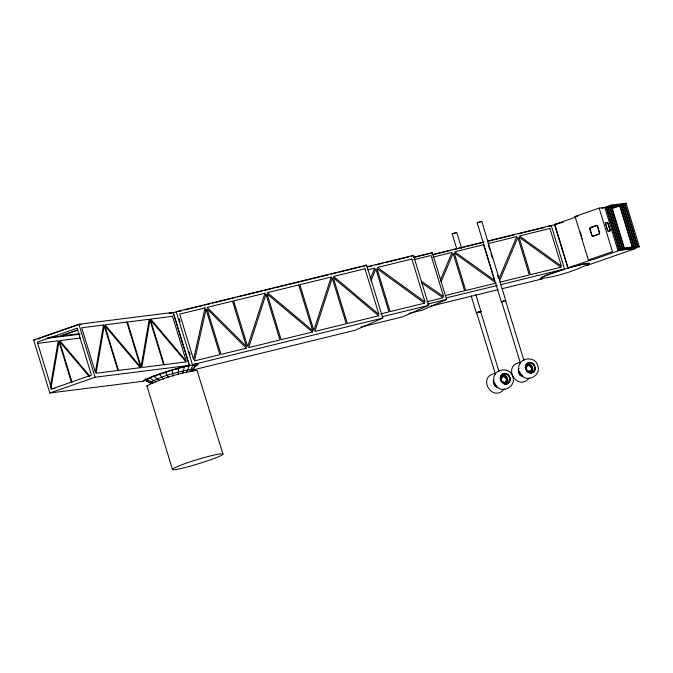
<?xml version="1.0" encoding="UTF-8"?>
<svg xmlns="http://www.w3.org/2000/svg" width="673" height="673" viewBox="0 0 673 673"><rect width="100%" height="100%" fill="white"/><g stroke="black" fill="none" stroke-linecap="round" stroke-linejoin="round"><path stroke-width="1.01" d="M496.497 387.227L496.506 386.226M503.656 382.643L503.64 383.644L505.179 383.635C509.991 382.037 507.333 374.154 502.588 375.164L501.259 375.854L501.848 376.729L501.099 377.646C500.123 380.001 502.134 383.156 504.8 382.634C508.435 381.448 506.416 375.441 502.84 376.207L501.848 376.729M521.499 376.224L521.508 375.231L522.66 375.223M528.642 372.649L528.658 371.647C526.513 371.21 525.327 368.636 526.101 366.65L527.842 365.212C531.418 364.446 533.437 370.453 529.811 371.639L528.658 371.647M503.993 376.199L504.085 375.164M528.995 365.203L529.087 364.16L527.59 364.16L526.261 364.85L526.85 365.725M178.177 374.642L178.547 368.207L189.508 365.523L195.406 364.783L195.893 365.229L192.242 371.05M633.024 247.95L634.471 248.488L619.698 250.348L618.992 249.717L606.222 207.949L606.398 206.838L608.367 206.594M623.097 205.4L636.103 247.925L621.322 249.784L620.615 249.153L607.845 207.377L608.022 206.275L610.975 205.904M611.269 205.139L611.092 206.249L623.863 248.017L624.578 248.648L639.35 246.789L626.05 203.28L611.269 205.139L624.578 248.648M50.298 387.152L58.231 340.799L37.503 343.398M50.862 389.011L58.98 341.598L71.422 382.298M518.824 368.451C517.487 371.732 519.514 375.677 522.871 376.661M493.662 378.478C494.218 368.181 510.622 366.575 512.86 376.973C515.981 385.183 505.381 392.586 498.424 388.018M518.664 367.483C519.22 357.178 535.624 355.58 537.862 365.969C540.983 374.188 530.383 381.583 523.426 377.023M529.811 371.639L530.181 372.64C534.303 371.294 533.05 364.816 529.087 364.16M502.209 301.832L501.368 301.95L477.165 222.788L478.638 222.124L481.759 221.35L505.776 300.68M481.759 221.35L480.816 221.829M495.547 374.609L476.661 312.852L477.485 312.44L480.657 311.607L498.929 371.37M480.219 311.868L480.589 311.591M501.368 301.95L502.108 301.588M520.549 363.613L501.679 301.807M182.644 373.481L184.503 366.659L181.718 367.879M527.195 372.043L527.489 371.21M370.327 278.765L374.752 268.106L367.66 269.839M371.016 280.557L375.837 268.914L388.977 311.885L380.868 313.87M440.361 280.204L452.063 252.434L432.781 257.153M441.042 281.97L453.139 253.267L464.606 290.786L445.341 295.506M499.223 278.235L516.78 236.593L487.95 243.651M499.703 280.481L517.857 237.426L529.323 274.954L499.913 282.147M495.025 386.58L495.37 385.772L494.436 384.855M520.027 375.576L520.372 374.777L519.438 373.86M193.227 364.884L189.576 371.563M505.087 376.661L505.566 375.753M530.097 365.666L530.568 364.758M186.295 372.825L189.508 365.523L173.314 312.55L170.311 313.231M195.406 364.783L192.377 370.318L193.445 369.494L193.025 369.107C178.177 371.42 163.127 375.685 149.751 382.533L145.318 380.321L153.747 376.199L178.547 368.207L176.78 369.225M505.499 381.776L506.096 380.952M530.501 370.781L531.098 369.948M505.616 383.324L506.508 382.104L505.776 381.532M191.258 371.488L193.025 369.107M456.757 248.808L452.163 233.775L456.673 232.336L461.686 248.387M476.728 312.928L476.896 312.684M476.661 312.852L477.191 312.558M475.777 294.48L480.985 311.515L480.455 311.767M613.583 205.206L609.645 205.702L609.469 206.813L622.239 248.581L621.322 249.784L608.022 206.275L609.469 206.813L623.509 205.046L624.418 203.852L637.424 246.368M625.133 204.483L637.903 246.251L637.726 247.361L622.946 249.22L609.645 205.702L611.092 206.249L625.133 204.483L626.05 203.28M504.262 388.935C492.695 403.253 476.585 377.015 494.907 373.422M606.743 207.158L599.155 208.108L575.053 216.513L588.353 260.022L593.965 259.324L618.075 250.92L618.992 249.717M620.615 249.153L619.698 250.348L606.398 206.838L607.845 207.377M529.264 377.94C517.697 392.258 501.587 366.019 519.909 362.427M525.773 367.189L527.237 365.961M502.108 377.073L501.208 378.899L501.856 381.027L503.682 382.222L504.657 382.171M527.11 366.078L526.21 367.904L526.866 370.032L528.684 371.227L529.659 371.168M500.392 377.957L501.116 377.048M525.394 366.962L526.118 366.053M505.305 377.847L505.928 377.301M500.973 381.827L501.587 381.28M506.012 377.536L506.803 376.914M531.014 366.541L531.805 365.919M172.406 469.274L146.907 385.873C162.403 377.948 179.809 373.01 197.004 370.335L222.99 454.182A26.483 2.17 -17 0 1 183.805 467.844A26.483 2.17 -17 0 1 186.303 463.167A26.483 2.17 -17 0 1 222.99 454.182M194.657 366.179L195.893 365.229M528.928 371.496L529.786 371.05M502.235 376.956L500.771 378.184A3.037 2.49 66.3 0 1 502.201 376.83M501.553 301.79L502.487 301.445M363.723 266.357L366.6 265.095L382.794 318.068L355.008 330.292L192.108 370.158M411.607 256.236L413.474 255.412L428.743 305.357L402.622 316.848L360.989 327.036M430.434 253.485L432.31 252.653L446.62 299.46L422.232 310.194L409.033 313.425M480.16 311.902L480.724 311.7M186.673 366.608L188.566 365.885M456.176 232.69L454.578 233.237M476.972 312.609L477.594 312.407M502.31 301.479L502.95 301.285M33.65 340.025L78.892 324.251L173.087 312.407L189.281 365.38L185.378 366.263A28.199 2.313 -17 0 0 143.652 380.809L144.039 381.154L49.844 392.998L33.65 340.025L35.719 339.764M77.546 325.025L37.747 338.898L39.749 338.645M77.294 330.031L59.821 336.121L47.783 337.636M77.9 330.174L61.394 335.928L78.85 333.732M49.844 392.998L95.095 377.225L189.281 365.38M632.847 249.06L634.723 248.825L586.629 265.591A26.382 2.162 -17 0 0 568.113 267.913L554.813 224.403L575.92 217.043M601.881 208.411L604.775 207.402L606.222 207.949M611.606 208.731L618.47 206.342M588.353 260.022L612.464 251.626L599.155 208.108M568.113 267.913L592.097 259.551M477.435 312.432L479.176 311.877M543.22 227.844L544.592 227.39L518.345 233.817M480.286 222.014L479.092 222.384M502.84 301.285L504.607 300.755M477.981 312.238L479.74 311.717M548.352 226.465L563.141 222.258M567.827 268.106L545.946 275.543L542.833 276.965L541.185 278.555C557.303 276.485 573.396 271.354 588.059 264.346L588.084 263.782L583.457 264.178L567.827 268.106L554.527 224.597M503.429 301.1L504.027 300.915M453.972 233.422L452.163 233.775M531.603 367.719L532.587 367.466M506.601 378.722L507.585 378.462M504.481 300.823L505.532 300.545M194.69 366.625A28.199 2.313 -17 0 0 195.313 364.16L192.411 364.665L176.217 311.692L366.6 265.095M185.016 309.858L202.169 305.66M204.567 305.079L210.548 303.616M212.542 303.128L230.486 298.736M231.478 298.492L235.474 297.508M237.468 297.02L262.403 290.921M264.792 290.332L273.911 288.103M275.938 287.607L328.626 274.71M331.023 274.121L337.089 272.641M339.116 272.144L362.377 266.449M366.76 266.844L413.474 255.412M368.131 266.836L372.186 265.835M375.904 264.926L382.987 263.193M385.015 262.697L408.301 257.002M414.038 257.128L432.31 252.653M413.777 257.448L429.054 253.704M432.016 254.672L483.98 241.96M488.06 240.959L551.229 225.497L564.538 269.007A26.382 2.162 -17 0 0 541.958 278.942L502.218 288.667M432.68 254.781L449.934 250.558M452.618 249.902L483.13 242.431M488.211 241.186L514.652 234.717M413.752 259.719L431.065 255.488L443.633 296.608L421.323 281.171M496.186 283.064L465.758 290.509L454.292 252.989L495.345 282.458M426.825 301.798L443.145 297.811L421.66 282.946M446.342 297.937L497.288 285.47M500.342 284.721L564.538 269.007M427.33 304.179L446.62 299.46M382.028 316.79L428.743 305.357M430.888 306.122L498.138 289.668M192.411 364.665L382.794 318.068M151.442 377.46L149.423 377.957L156.548 382.054M518.782 368.417A5.838 4.778 66.3 0 0 518.294 370.369L518.622 372.438M493.62 383.433L493.822 379.454A5.838 4.778 66.3 0 0 493.292 381.364L494.596 385.351L497.869 387.656M479.597 311.784L480.236 311.599M169.184 313.29L173.087 312.407M500.19 380.279L500.998 380.094M478.007 222.67L477.165 222.788M504.927 300.705L505.961 300.511M156.716 375.593L153.747 376.199L159.585 380.632M480.026 311.683L480.623 311.523M176.217 311.692L178.152 311.355M173.314 312.55L177.033 311.91M615.559 204.962L618.512 204.592M621.465 204.222L624.418 203.852M611.858 206.872L621.877 205.618L634.656 247.386L636.103 247.925M611.235 207.318L620.254 206.182L632.721 246.957M575.053 216.513L577.855 216.159M627.253 247.95L629.255 247.698M632.267 247.319L635.278 246.949M79.549 324.773L81.559 324.521M46.067 338.46L80.23 334.161M80.541 337.989L59.804 340.597L89.879 376.182M51.897 388.876L55.009 388.489M480.371 311.616L480.985 311.515M147.261 380.691L145.318 380.321M152.048 382.828L150.172 382.912L145.805 380.758L145.191 378.764M527.11 365.532L528.288 365.515L528.238 364.539M502.108 376.527L503.286 376.51L503.236 375.534M527.969 365.632L529.895 366.036L531.207 367.82M502.967 376.636L504.893 377.031L506.205 378.815M505.541 300.595L523.93 360.375M531.771 369.006L532.797 369.149M506.769 380.009L507.795 380.152M524.99 367.593L525.84 367.811M499.989 378.588L500.838 378.806M506.062 380.312L506.912 380.539L506.668 378.857M152.014 383.526L149.751 382.533L151.627 383.164M639.35 246.789L637.903 246.251L623.863 248.017L622.946 249.22L622.239 248.581M153.52 382.744L146.554 379.362M526.85 364.194L528.684 364.934L526.858 364.101M522.887 376.569L519.539 374.415L518.555 372.455M497.877 387.564L496.077 386.815L493.553 383.459M521.525 374.768L519.741 373.599L519.093 371.471M496.523 385.764L494.739 384.603L494.091 382.474M531.485 370.226L532.402 370.756M506.483 381.221L507.4 381.759M530.778 370.529L531.51 371.101M525.352 366.036L526.101 366.65M500.35 377.031L501.099 377.646M620.254 206.182L619.547 205.551L632.241 247.084M146.907 385.873L147.395 386.319M526.656 370.84L530.055 373.069L533.563 372.211C537.332 368.779 533.84 361.578 528.785 362.528C522.913 364.463 526.177 374.188 531.956 372.918C537.929 371.016 534.48 361.224 528.7 362.469L525.924 364.842L525.672 368.888M529.685 365.145L530.93 366.305M163.682 379.143L159.207 374.205M89.013 376.333L59.594 341.522L72.036 382.222M530.804 371.126L531.468 371.95M505.802 382.121L506.466 382.954M530.097 371.429L530.618 372.329M168.359 377.578L165.457 372.11M504.8 382.634L505.179 383.635M623.509 205.046L636.279 246.823M621.473 205.972L634.176 247.504M604.775 207.402L618.075 250.92M580.849 233.64L581.741 236.568M488.253 244.644L489.759 249.574M490.97 253.528L492.476 258.466M497.608 275.249L498.516 278.218M471.159 295.901L476.366 312.937M179.169 318.909L180.086 321.904M189.256 351.895L190.173 354.89M78.892 324.251L95.095 377.225M527.59 364.16L527.842 365.212M521.928 375.542L522.181 376.594M502.588 375.164L502.84 376.207M504.069 382.962L504.329 384.005M172.052 370.066L173.306 376.039M518.681 371.387L518.883 372.665M493.679 382.39L493.881 383.669M531.67 367.862L531.914 369.536M548.234 226.431A26.382 2.162 -17 0 1 551.229 225.497M525.739 367.096A3.037 2.49 66.3 0 1 527.203 365.834M529.567 371.37A3.037 2.49 66.3 0 1 528.97 371.622M520.481 373.305A3.037 2.49 66.3 0 1 519.564 371.168M495.479 384.3A3.037 2.49 66.3 0 1 494.562 382.163M554.813 224.403A26.382 2.162 -17 0 1 558.708 223.301M582.481 238.89A1.548 0.656 70.8 0 1 582.338 238.52M580.463 232.294A1.548 0.656 70.8 0 1 580.42 231.924M179.119 311.187A28.199 2.313 -17 0 1 181.432 311.077M103.482 325.025L95.364 372.413L81.711 327.759L103.482 325.025M104.231 325.825L96.104 373.237L117.884 370.503L104.231 325.825M149.204 319.271L141.086 366.659L127.441 322.014L149.204 319.271M149.953 320.079L141.835 367.492L163.606 364.749L149.953 320.079M205.046 307.898L193.555 359.441L179.691 314.106L205.046 307.898M206.014 309.336L194.522 360.879L219.878 354.671L206.014 309.336M510.151 379.757L508.561 383.215C502.529 387.505 496.674 375.77 503.698 373.465C509.478 372.228 512.969 382.003 506.954 383.913C501.175 385.183 497.911 375.467 503.783 373.523C507.358 372.909 510.327 376.325 510.151 379.757M509.865 379.69L508.342 382.895L506.794 383.694L505.028 383.711L501.898 381.641A5.123 4.198 66.3 0 1 501.175 376.014L503.774 373.818L507.282 374.508A5.123 4.198 66.3 0 1 509.865 379.69M534.867 368.695L533.344 371.9L531.796 372.699L530.03 372.716L526.9 370.646A5.123 4.198 66.3 0 1 526.177 365.01L528.776 362.823L532.284 363.513A5.123 4.198 66.3 0 1 534.867 368.695M265.002 293.226L247.622 346.578L233.649 300.898L265.002 293.226M266.003 294.286L248.623 347.638L279.968 339.966L266.003 294.286M331.234 277.015L313.845 330.367L299.88 284.687L331.234 277.015M332.235 278.084L314.855 331.427L346.2 323.755L332.235 278.084M590.717 227.701L590.591 227.76A1.085 0.976 82.8 0 0 590.061 228.929L592.021 235.323A1.085 0.976 82.8 0 0 593.09 235.937L598.819 233.935A1.085 0.976 82.8 0 0 599.349 232.774L597.397 226.372A1.085 0.976 82.8 0 0 596.32 225.758L590.717 227.701M77.101 328.239L37.301 342.111L51.644 389.011L91.435 375.13L77.101 328.239M596.11 225.497L590.616 227.415A1.396 1.262 82.8 0 0 589.826 229.156L591.702 235.289A1.396 1.262 82.8 0 0 593.3 236.206L598.793 234.288A1.396 1.262 82.8 0 0 599.584 232.538L597.708 226.414A1.396 1.262 82.8 0 0 596.11 225.497M232.513 301.176L207.166 307.376L246.377 346.511L232.513 301.176M298.745 284.965L267.4 292.637L312.709 330.645L298.745 284.965M364.976 268.754L333.623 276.426L378.941 314.434L364.976 268.754M411.876 259.021L377.452 267.442L425 301.95L411.876 259.021M483.567 244.728L454.738 251.778L494.436 280.271L483.567 244.728M549.908 228.492L519.455 235.945L561.391 266.037L549.908 228.492M560.903 267.223L530.475 274.668L519.009 237.148L560.903 267.223M424.562 303.17L390.113 311.607L376.973 268.636L424.562 303.17M246.36 348.193L221.013 354.393L207.149 309.058L246.36 348.193M312.457 332.016L281.104 339.688L267.139 294.008L312.457 332.016M378.68 315.805L347.335 323.477L333.371 277.806L378.68 315.805M607.088 222.435L605.86 222.586A1.548 0.656 70.8 0 0 605.65 224.143L607.433 229.989A1.548 0.656 70.8 0 0 608.543 231.377L609.772 231.226A1.548 0.656 70.8 0 0 609.99 229.67L608.199 223.823A1.548 0.656 70.8 0 0 607.088 222.435M607.172 222.729L605.952 222.881A1.245 0.53 70.8 0 0 605.784 224.134L607.568 229.964A1.245 0.53 70.8 0 0 608.459 231.083L609.679 230.923A1.245 0.53 70.8 0 0 609.856 229.678L608.072 223.848A1.245 0.53 70.8 0 0 607.172 222.729M126.818 322.089L105.055 324.823L140.472 366.743L126.818 322.089M172.54 316.335L150.777 319.078L186.194 360.989L172.54 316.335M140.27 367.685L118.498 370.419L104.837 325.749L140.27 367.685M185.992 361.939L164.22 364.673L150.559 320.003L185.992 361.939"/></g></svg>
